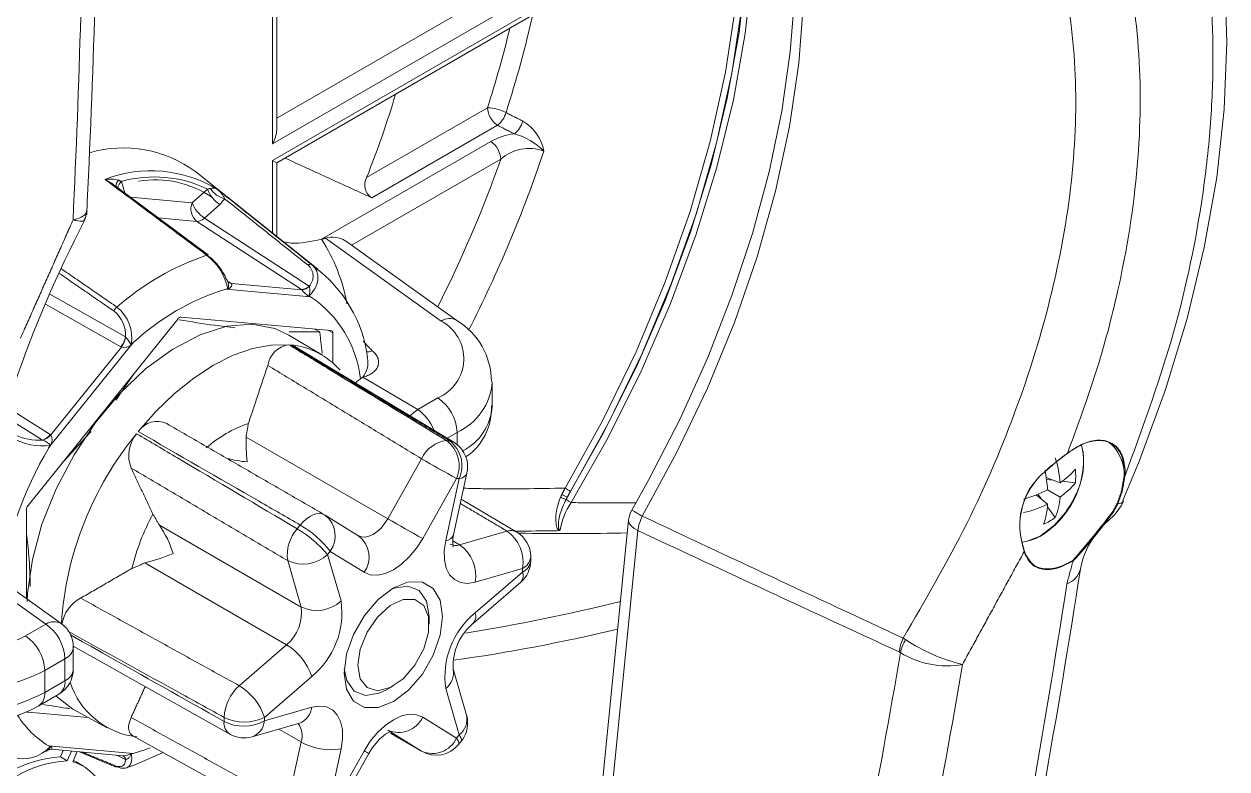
# Model space of a CAD drawing. Extents: x 8 to 113, y 2 to 87.
# Drawn here: x 84.776 to 87.282, y 3.899 to 5.451 of the extents above; entities that cross this region are included whole.
import ezdxf

# ---------------------------------------------------------------- set-up
doc = ezdxf.new("R2010")
doc.units = 0
doc.header["$MEASUREMENT"] = 0
doc.layers.add('OBJECT', color=7, linetype='CONTINUOUS')

msp = doc.modelspace()

# ---------------------------------------------------------------- linework, layer by layer
at = {"layer": 'OBJECT', "linetype": 'Continuous', "lineweight": 15}
for p, q in [((85.844, 5.5675), (85.3019, 5.2545)), ((85.2931, 5.2009), (85.8648, 5.5309)), ((85.8577, 5.4923), (85.2931, 5.1664)), ((85.2931, 5.4726), (85.2931, 5.2009)), ((85.3019, 5.1613), (85.8514, 5.4786)), ((85.3019, 5.2304), (85.3019, 5.4675)), ((85.7411, 5.2762), (85.4893, 5.1309)), ((85.5002, 5.0886), (85.762, 5.2397)), ((85.7479, 5.2058), (85.3956, 5.0024)), ((85.3019, 5.1613), (85.2931, 5.1664)), ((85.2931, 5.1664), (85.2931, 5.0155)), ((85.4581, 4.9899), (85.7688, 5.1693)), ((85.3879, 4.9399), (85.1334, 5.1429)), ((85.3019, 5.0085), (85.3019, 5.1613)), ((84.9788, 5.1229), (84.9852, 5.0988)), ((85.126, 5.0785), (84.997, 5.09)), ((85.126, 5.0785), (85.158, 5.1069)), ((85.1836, 5.0748), (85.1516, 5.0464)), ((85.055, 5.0468), (85.1355, 5.0396)), ((85.3534, 4.8977), (85.1355, 5.0396)), ((85.1516, 5.0464), (85.3695, 4.9045)), ((85.6447, 4.8318), (85.4035, 5.0044)), ((85.677, 4.8332), (85.445, 4.9992)), ((85.3747, 4.9495), (85.3879, 4.9399)), ((85.2019, 4.9139), (85.2065, 4.9108)), ((84.8293, 4.8881), (84.987, 4.7989)), ((85.3724, 4.8826), (85.196, 4.8984)), ((85.2076, 4.9101), (85.3546, 4.8969)), ((84.9771, 4.7783), (84.8203, 4.867)), ((85.4154, 4.8123), (85.1032, 4.8402)), ((85.0961, 4.8361), (84.7838, 4.4477)), ((85.3916, 4.8096), (85.3817, 4.8153)), ((85.419, 4.8073), (85.409, 4.8129)), ((85.3972, 4.7605), (85.3274, 4.8028)), ((85.419, 4.7444), (85.419, 4.8073)), ((85.0032, 4.7871), (84.8268, 4.5677)), ((84.8313, 4.5948), (84.9783, 4.7777)), ((85.4811, 4.7149), (85.5957, 4.6476)), ((85.7509, 4.6532), (85.7509, 4.7048)), ((85.5957, 4.6476), (85.6378, 4.6719)), ((84.7392, 4.6532), (84.8302, 4.5956)), ((84.8141, 4.5839), (84.7329, 4.6353)), ((85.5332, 4.4198), (85.238, 4.5902)), ((85.6777, 4.6), (85.6568, 4.5879)), ((85.6777, 4.6), (85.6777, 4.5746)), ((85.5332, 4.4198), (85.6038, 4.545)), ((85.6704, 4.3864), (85.6984, 4.5153)), ((86.8976, 4.513), (86.8977, 4.5131)), ((85.6767, 4.5041), (85.6061, 4.3789)), ((85.6542, 4.3746), (85.6822, 4.5036)), ((86.9341, 4.4951), (86.9053, 4.5059)), ((86.9198, 4.5005), (86.9059, 4.5021)), ((86.966, 4.495), (86.9386, 4.4983)), ((86.9081, 4.4502), (86.8844, 4.4697)), ((86.8963, 4.4599), (86.888, 4.4711)), ((86.9081, 4.4801), (86.9341, 4.4652)), ((84.7803, 4.4386), (84.7803, 4.2538)), ((85.802, 4.3924), (85.6866, 4.4608)), ((86.9242, 4.4226), (86.9077, 4.4447)), ((85.4026, 4.4276), (85.4016, 4.4283)), ((85.4732, 4.384), (85.4026, 4.4276)), ((86.0353, 4.418), (85.9563, 3.6296)), ((85.3528, 4.2361), (85.0576, 4.4065)), ((85.6831, 4.3658), (85.7817, 4.3943)), ((86.0545, 4.3954), (85.9755, 3.6069)), ((85.6831, 4.3658), (85.6689, 4.3739)), ((86.855, 4.372), (86.8549, 4.3723)), ((85.408, 4.3453), (85.436, 4.2487)), ((85.4841, 4.3085), (85.4135, 4.3521)), ((85.8314, 4.3329), (85.8314, 4.3414)), ((85.3223, 4.1575), (85.0271, 4.3279)), ((85.3528, 4.2361), (85.3248, 4.3327)), ((85.8138, 4.3163), (85.7152, 4.2878)), ((85.7121, 4.2028), (85.8106, 4.2881)), ((85.7152, 4.2237), (85.8138, 4.309)), ((84.7176, 4.2741), (84.8208, 4.2002)), ((84.8532, 4.2016), (84.7494, 4.2758)), ((85.6193, 4.2004), (85.6193, 4.2167)), ((84.8208, 4.2002), (84.7787, 4.1759)), ((84.8782, 4.1068), (84.8782, 4.1528)), ((85.2237, 4.0722), (85.3223, 4.1575)), ((84.8186, 4.104), (84.8607, 4.1283)), ((84.8607, 4.1283), (84.8607, 4.0823)), ((84.8186, 4.104), (84.8186, 4.058)), ((85.375, 4.0914), (85.2764, 4.0061)), ((85.6974, 4.011), (85.6694, 4.1076)), ((85.6698, 4.1061), (85.6694, 4.1076)), ((84.8607, 4.0823), (84.8186, 4.058)), ((85.531, 4.0636), (85.5451, 4.0718)), ((85.6822, 3.9698), (85.6542, 4.0664)), ((84.8061, 4.0305), (84.8482, 4.0548)), ((84.7812, 4.0187), (84.7838, 4.0171)), ((84.7838, 4.0171), (84.9094, 4.0059)), ((84.8774, 4.0234), (84.949, 3.9841)), ((85.2764, 3.9988), (85.375, 4.0273)), ((85.2506, 3.9656), (85.3492, 3.9941)), ((85.3492, 3.9941), (85.3501, 3.9944)), ((85.6061, 4.0066), (85.6767, 3.963)), ((85.0023, 3.9679), (85.3366, 3.7835)), ((85.3528, 3.9549), (85.3063, 3.9817)), ((85.6038, 3.9358), (85.5332, 3.9795)), ((84.8268, 3.9468), (85.0032, 3.931)), ((84.8326, 3.9397), (84.9815, 3.9264)), ((84.8513, 3.9237), (84.8573, 3.9375)), ((84.8655, 3.9155), (84.8743, 3.9359)), ((85.3248, 3.826), (85.3528, 3.9549)), ((85.436, 3.9404), (85.408, 3.8115)), ((85.4135, 3.811), (85.4841, 3.9361)), ((85.6808, 3.9495), (85.6868, 3.957)), ((84.8655, 3.9155), (84.8513, 3.9237)), ((84.8773, 3.9133), (84.8865, 3.9348)), ((84.8852, 3.9126), (84.8785, 3.9161)), ((84.8993, 3.9045), (84.8852, 3.9126)), ((84.891, 3.9344), (84.9656, 3.9034)), ((84.987, 3.9185), (84.9685, 3.9275)), ((84.9814, 3.9263), (84.9821, 3.9259)), ((85.4233, 3.806), (85.4939, 3.9312))]:
    msp.add_line(p, q, dxfattribs=at)
at = {"layer": 'OBJECT', "linetype": 'Continuous', "lineweight": 15, "flags": 128}
for points in [[(86.0602, 6.3036), (86.094, 6.2825), (86.1565, 6.2323), (86.2122, 6.1718), (86.2605, 6.1016), (86.3011, 6.0223), (86.3338, 5.9346), (86.3583, 5.8391), (86.3745, 5.7364), (86.3823, 5.6272), (86.3815, 5.5124), (86.3721, 5.3928), (86.3542, 5.2693), (86.3278, 5.1429), (86.2932, 5.0146), (86.2505, 4.8853), (86.2001, 4.756), (86.1423, 4.6279), (86.0776, 4.5018), (86.0418, 4.4381)], [(86.0636, 6.302), (86.1353, 6.2529), (86.1994, 6.1922), (86.2555, 6.1204), (86.3029, 6.0381), (86.3414, 5.946), (86.3705, 5.8449), (86.3901, 5.7357), (86.3999, 5.6192), (86.3999, 5.4966), (86.3901, 5.3688), (86.3705, 5.237), (86.3414, 5.1022), (86.3029, 4.9657), (86.2555, 4.8286), (86.1994, 4.6921), (86.1353, 4.5574), (86.0636, 4.4255)], [(86.136, 6.2541), (86.1635, 6.2047), (86.2054, 6.1072), (86.2373, 5.9998), (86.2586, 5.8834), (86.2694, 5.7591), (86.2694, 5.628), (86.2586, 5.4913), (86.2373, 5.3502), (86.2054, 5.206), (86.1635, 5.06), (86.1117, 4.9135), (86.0506, 4.7677), (85.9807, 4.6241), (85.9027, 4.4838)], [(86.1713, 6.2195), (86.2069, 6.1427), (86.2408, 6.0426), (86.2652, 5.9341), (86.2799, 5.8179), (86.2848, 5.695), (86.2799, 5.5664), (86.2652, 5.4332), (86.2408, 5.2965), (86.2069, 5.1573), (86.1638, 5.0169), (86.1118, 4.8762), (86.0514, 4.7366), (85.9831, 4.5991), (85.9074, 4.4649)], [(85.914, 4.477), (85.9925, 4.6181), (86.0628, 4.7626), (86.1242, 4.9092), (86.1763, 5.0566), (86.2186, 5.2035), (86.2506, 5.3485), (86.2721, 5.4904), (86.2829, 5.6279), (86.2829, 5.7598), (86.2721, 5.8848), (86.2506, 6.0019), (86.2186, 6.11), (86.1763, 6.2081), (86.1697, 6.2209)], [(85.9157, 4.4537), (85.9924, 4.5891), (86.0616, 4.7278), (86.1227, 4.8687), (86.1754, 5.0107), (86.2191, 5.1525), (86.2534, 5.2931), (86.2782, 5.4311), (86.2931, 5.5656), (86.2981, 5.6955), (86.2931, 5.8195), (86.2782, 5.9368), (86.2534, 6.0463), (86.2191, 6.1472), (86.1998, 6.1911)], [(87.0647, 4.4578), (87.0999, 4.5411), (87.1537, 4.6891), (87.1988, 4.8374), (87.2345, 4.9849), (87.2605, 5.1307), (87.2763, 5.2736), (87.2819, 5.4121), (87.2773, 5.5463), (87.2627, 5.6763), (87.2381, 5.8013), (87.2035, 5.9202), (87.1592, 6.0321), (87.1055, 6.1359), (87.0623, 6.2014)], [(85.1595, 4.9688), (85.0329, 5.0633), (84.9635, 5.115)], [(84.9001, 5.0417), (84.9033, 5.047), (84.906, 5.0628)], [(85.2022, 4.9122), (85.2002, 4.9141), (85.2003, 4.914)], [(85.3274, 4.8028), (85.298, 4.8165), (85.2504, 4.8253), (85.198, 4.8209), (85.1423, 4.8035), (85.0853, 4.7735), (85.0288, 4.7321), (84.9746, 4.6804), (84.9243, 4.6202), (84.8797, 4.5534), (84.8422, 4.4821), (84.8129, 4.4086), (84.7929, 4.3354), (84.7827, 4.2647), (84.7817, 4.2477)], [(85.3271, 4.7825), (85.2903, 4.7819), (85.2514, 4.7745), (85.2112, 4.7605), (85.1703, 4.7399), (85.1295, 4.7132), (85.0893, 4.6809), (85.0504, 4.6435), (85.0136, 4.6015)], [(85.6708, 4.5795), (85.5788, 4.6349), (85.3398, 4.779)], [(85.5802, 4.6341), (85.5879, 4.6416), (85.5957, 4.6476)], [(85.6622, 4.5823), (85.6678, 4.5809), (85.6708, 4.5795)], [(86.8972, 4.5134), (86.8973, 4.5133), (86.8974, 4.5132), (86.8975, 4.5131), (86.8975, 4.5131), (86.8975, 4.5131), (86.8975, 4.5131), (86.8974, 4.5132), (86.8974, 4.5133), (86.8972, 4.5134)], [(86.8973, 4.5135), (86.8974, 4.5134), (86.8975, 4.5133), (86.8976, 4.5132), (86.8976, 4.5132), (86.8976, 4.5132)], [(85.351, 4.4069), (85.3573, 4.4139), (85.364, 4.42), (85.3708, 4.4248), (85.3777, 4.4284), (85.3844, 4.4305), (85.3907, 4.4312), (85.3965, 4.4305), (85.4016, 4.4283)], [(85.4729, 4.3842), (85.4786, 4.382), (85.4861, 4.3816), (85.4942, 4.3834), (85.5027, 4.3873), (85.5111, 4.3931), (85.5193, 4.4007), (85.5267, 4.4098), (85.5332, 4.4198)], [(86.0545, 4.3954), (86.0469, 4.3996), (86.041, 4.4045), (86.0371, 4.4097), (86.0353, 4.4151), (86.0353, 4.418)], [(86.8929, 4.3838), (86.9225, 4.4066), (86.9453, 4.4333)], [(87.0117, 4.3904), (87.0245, 4.4064), (87.0388, 4.4195)], [(85.6692, 4.3619), (85.6695, 4.3615), (85.6686, 4.3668), (85.6691, 4.3786), (85.6704, 4.3864)], [(85.6061, 4.3789), (85.5932, 4.3588), (85.5783, 4.3407), (85.562, 4.3255), (85.5451, 4.3138), (85.5282, 4.306), (85.5119, 4.3024), (85.497, 4.3033), (85.4841, 4.3085)], [(85.7152, 4.2878), (85.6992, 4.2852), (85.6847, 4.287), (85.6722, 4.2931), (85.6623, 4.3033), (85.6553, 4.3172), (85.6515, 4.3342), (85.6512, 4.3536), (85.6542, 4.3746)], [(86.8545, 4.3717), (86.8547, 4.3718), (86.8548, 4.3719), (86.8549, 4.372), (86.8549, 4.3722), (86.8549, 4.3723), (86.8549, 4.3723)], [(86.8546, 4.3713), (86.8547, 4.3715), (86.8549, 4.3716), (86.8549, 4.3717), (86.855, 4.3718), (86.855, 4.372), (86.855, 4.372)], [(86.8555, 4.3715), (86.8633, 4.3724), (86.8929, 4.3838)], [(86.8712, 4.3748), (86.8837, 4.3787), (86.8918, 4.3829)], [(85.4426, 4.0984), (85.4476, 4.1378), (85.4622, 4.1792), (85.4848, 4.2185), (85.5134, 4.2519), (85.5451, 4.2759), (85.5768, 4.2884), (85.6054, 4.2881), (85.6281, 4.275), (85.6426, 4.2504), (85.6476, 4.2167), (85.6426, 4.1772), (85.6281, 4.1358), (85.6054, 4.0965), (85.5768, 4.0632), (85.5451, 4.0391), (85.5134, 4.0266), (85.4848, 4.027), (85.4622, 4.0401), (85.4476, 4.0647), (85.4426, 4.0984)], [(85.5378, 4.2714), (85.5463, 4.2751), (85.5752, 4.2796), (85.5987, 4.2704), (85.614, 4.2486), (85.6193, 4.2167)], [(85.4709, 4.1147), (85.4759, 4.1485), (85.4902, 4.1836), (85.512, 4.2152), (85.5383, 4.239), (85.5654, 4.2517), (85.5898, 4.2518), (85.6082, 4.2391), (85.6181, 4.2154), (85.6181, 4.1839), (85.6082, 4.1488), (85.5898, 4.115), (85.5654, 4.0868), (85.5383, 4.0682), (85.512, 4.0617), (85.4902, 4.0681), (85.4759, 4.0866), (85.4709, 4.1147)], [(84.8779, 4.1547), (84.9359, 4.1221), (85.2046, 3.971)], [(85.531, 4.0636), (85.5156, 4.0563), (85.4868, 4.0518), (85.4633, 4.061), (85.4479, 4.0828), (85.4428, 4.107)], [(84.8414, 4.0509), (84.8422, 4.0501), (84.8774, 4.0234)], [(85.375, 4.0273), (85.391, 4.0299), (85.4055, 4.0281), (85.418, 4.022), (85.4279, 4.0118), (85.4349, 3.9979), (85.4387, 3.9809), (85.439, 3.9615), (85.436, 3.9404)], [(85.4841, 3.9361), (85.497, 3.9563), (85.5119, 3.9744), (85.5282, 3.9896), (85.5451, 4.0013), (85.562, 4.0091), (85.5783, 4.0126), (85.5932, 4.0118), (85.6061, 4.0066)], [(85.4939, 3.9312), (85.5014, 3.9432), (85.5162, 3.9608), (85.5286, 3.9713), (85.5374, 3.9762), (85.5411, 3.9774), (85.5411, 3.9774)], [(85.6767, 3.963), (85.6799, 3.9575), (85.6814, 3.9532), (85.6811, 3.9501), (85.6808, 3.9495)], [(85.6868, 3.957), (85.6871, 3.9575), (85.6872, 3.9604), (85.6856, 3.9645), (85.6822, 3.9698)], [(84.8243, 3.9376), (84.8263, 3.9392), (84.8296, 3.9433), (84.8301, 3.9442), (84.8304, 3.9448), (84.8306, 3.9452), (84.8306, 3.9453), (84.8306, 3.9454), (84.8306, 3.9455), (84.8305, 3.9455), (84.8305, 3.9455), (84.8304, 3.9455), (84.8304, 3.9455), (84.8304, 3.9455)], [(84.8245, 3.9374), (84.825, 3.9379), (84.8311, 3.9397), (84.8335, 3.9394)], [(85.0032, 3.931), (85.027, 3.9385), (85.0384, 3.9428)], [(84.9881, 3.9014), (85.0049, 3.9066), (85.0652, 3.9332)]]:
    msp.add_lwpolyline(points, dxfattribs=at)
at = {"layer": 'OBJECT', "linetype": 'Continuous', "lineweight": 15}
for centre, radius, start, end in [((62.4692, 6.1452), 22.4634, 357.21355, 359.42701), ((62.4141, 6.1028), 22.4885, 357.29763, 359.46102), ((83.5179, 5.991), 2.3752, 342.2295, 347.4482), ((83.4915, 5.9963), 2.3621, 342.25, 346.4201), ((83.6036, 5.8827), 2.0301, 338.2633, 343.4474), ((85.7873, 5.2784), 0.0462, 182.6525, 236.7705), ((85.7394, 5.1909), 0.0853, 61.7789, 88.842), ((85.7307, 5.2799), 0.0509, 307.8345, 344.2649), ((85.7659, 5.2622), 0.0509, 307.8341, 344.2805), ((85.7678, 5.1689), 0.0924, 10.5252, 59.3503), ((85.2431, 5.2318), 0.0588, 328.247, 358.6522), ((85.8152, 5.0846), 0.1386, 97.4911, 119.0311), ((85.7636, 5.0947), 0.1316, 43.7875, 75.2561), ((84.9823, 4.9378), 0.2547, 53.6203, 105.9987), ((85.7226, 5.1671), 0.0462, 2.6526, 56.7698), ((85.8276, 5.102), 0.0894, 69.6906, 131.1669), ((83.2658, 6.0546), 2.655, 333.2937, 340.5199), ((83.2573, 6.0607), 2.7446, 332.9556, 341.412), ((85.0402, 4.8797), 0.2653, 58.5643, 111.2167), ((84.954, 5.0546), 0.0731, 74.9679, 97.667), ((84.882, 5.0071), 0.1351, 52.919, 62.5629), ((84.9827, 5.1133), 0.0154, 129.6315, 185.0437), ((84.9933, 5.1051), 0.023, 129.137, 169.4983), ((85.0468, 4.8741), 0.258, 64.4764, 105.3046), ((85.0491, 4.9159), 0.2101, 55.5414, 99.5948), ((85.5167, 5.1153), 0.0315, 150.4152, 238.319), ((85.2168, 5.1276), 0.0624, 199.3889, 237.7787), ((85.1689, 5.0905), 0.0183, 58.1928, 106.067), ((85.2038, 5.1324), 0.0467, 211.3937, 257.2913), ((85.1479, 5.0669), 0.0498, 23.6259, 51.9015), ((85.1562, 5.0653), 0.033, 156.3924, 231.0816), ((85.1848, 5.0992), 0.0624, 199.3891, 237.7785), ((87.0639, 3.9137), 2.4386, 152.4627, 161.2689), ((85.1349, 5.0634), 0.0238, 271.5372, 314.5393), ((85.0867, 4.8038), 0.3671, 10.019, 32.7397), ((85.4184, 4.9576), 0.0491, 57.3753, 107.6104), ((85.3388, 4.4363), 0.5633, 108.9399, 131.0547), ((85.1574, 4.9655), 0.00391, 58.1413, 112.7201), ((85.0855, 4.8754), 0.1172, 11.6028, 53.063), ((85.0874, 4.873), 0.119, 23.2385, 51.9205), ((85.372, 4.9433), 0.00684, 66.6575, 134.1049), ((85.3479, 4.9253), 0.03, 316.0637, 49.8553), ((85.2156, 4.7212), 0.2775, 7.2032, 53.3348), ((85.2075, 4.9216), 0.0109, 236.3703, 264.9232), ((85.3467, 4.4148), 0.5066, 107.3006, 132.694), ((85.2325, 4.8885), 0.0338, 161.8686, 163.2418), ((85.2091, 4.9224), 0.0124, 235.4495, 263.0258), ((85.3528, 4.9215), 0.0238, 271.5334, 314.5432), ((85.3527, 4.9202), 0.0233, 274.5118, 316.5089), ((85.4073, 4.9364), 0.0659, 216.8187, 233.9357), ((85.4017, 4.8685), 0.0362, 154.7561, 156.0851), ((85.24, 4.685), 0.2379, 6.3942, 56.1808), ((84.9811, 4.8465), 0.0191, 130.3192, 161.721), ((84.9226, 4.8023), 0.0645, 356.9316, 51.1409), ((84.9176, 4.7964), 0.0825, 350.4569, 51.606), ((85.1036, 4.8313), 0.00898, 92.9581, 147.0365), ((85.4146, 4.8079), 0.00447, 351.6245, 78.5764), ((85.6032, 4.7535), 0.0886, 292.9731, 62.1244), ((85.662, 4.8062), 0.0309, 60.8809, 124.0588), ((85.5996, 4.705), 0.1498, 0.2809, 58.8728), ((84.9346, 4.8114), 0.0538, 322.1151, 346.5785), ((84.9328, 4.8097), 0.0556, 324.9029, 348.3868), ((84.9841, 4.8012), 0.0242, 256.0378, 308.4532), ((85.0234, 4.7947), 0.0272, 206.0713, 207.2282), ((85.3345, 4.7311), 0.0519, 98.2395, 170.6384), ((85.3172, 4.6286), 0.1542, 40.8172, 85.0407), ((85.4467, 4.7445), 0.0454, 319.2365, 14.4777), ((85.6257, 4.7142), 0.1255, 294.4621, 355.9919), ((85.5848, 4.5955), 0.093, 2.7523, 55.2264), ((85.5418, 4.5706), 0.094, 21.4723, 54.9878), ((85.6377, 4.6623), 0.1135, 297.2495, 355.4022), ((85.6289, 4.649), 0.1205, 303.6216, 3.3825), ((85.0527, 4.5762), 0.0466, 64.1607, 147.1055), ((85.3355, 4.3573), 0.2773, 109.4698, 130.5248), ((84.8135, 4.6989), 0.127, 240.0289, 277.65), ((84.805, 4.6864), 0.1029, 241.8891, 275.0689), ((84.8022, 4.6171), 0.0353, 289.7371, 322.4704), ((84.8033, 4.6186), 0.0367, 287.8716, 319.5987), ((84.8116, 4.5843), 0.0223, 328.824, 28.3129), ((85.5448, 4.1567), 0.6928, 140.5166, 176.3071), ((85.0642, 4.5518), 0.0706, 139.981, 201.757), ((85.7386, 4.5856), 0.5005, 179.4668, 185.3638), ((85.5522, 4.1444), 0.8398, 149.7374, 170.9562), ((84.8608, 4.6026), 0.0424, 224.1892, 224.8695), ((85.6635, 4.5176), 0.0657, 96.7146, 155.3627), ((85.6431, 4.4055), 0.1778, 83.8621, 85.9177), ((85.6162, 4.5302), 0.0659, 336.6746, 53.0608), ((85.623, 4.5304), 0.065, 335.628, 52.9541), ((85.6398, 4.5281), 0.06, 0, 58.9021), ((86.8354, 4.5379), 0.1478, 333.2666, 13.8564), ((86.977, 4.51), 0.0913, 338.313, 49.3726), ((86.9767, 4.5099), 0.0915, 338.208, 49.2058), ((87.2738, 7.4375), 3.3401, 239.9994, 241.4341), ((86.7954, 4.5441), 0.1878, 300.8967, 4.9833), ((86.6866, 4.475), 0.2484, 4.66, 16.8954), ((85.681, 4.5222), 0.0187, 273.587, 338.3346), ((85.6398, 4.5281), 0.06, 347.7467, 0), ((86.995, 4.4067), 0.1448, 132.4979, 193.9856), ((86.9963, 4.4066), 0.1457, 132.844, 193.4872), ((86.8864, 4.5027), 0.0153, 43.07, 44.5862), ((86.607, 4.4605), 0.3018, 3.7275, 11.5201), ((86.8494, 4.6245), 0.1546, 303.2255, 318.9733), ((86.8267, 4.509), 0.14, 354.2684, 5.7316), ((85.6658, 4.3509), 0.1536, 83.8628, 85.9181), ((86.8554, 4.5813), 0.1403, 304.1246, 322.0448), ((85.9265, 4.5262), 0.0695, 241.752, 251.8154), ((85.9435, 4.5551), 0.0971, 240.6851, 248.1434), ((85.6599, 4.0646), 0.4844, 58.3621, 59.9241), ((86.7702, 4.761), 0.3129, 286.3323, 296.1632), ((86.7941, 4.4753), 0.1404, 337.9546, 355.8717), ((86.7661, 4.5622), 0.2208, 324.2814, 335.724), ((87.0627, 4.4774), 0.00178, 234.693, 283.8347), ((87.0628, 4.4777), 0.00177, 234.2252, 284.1069), ((84.7956, 4.4378), 0.0154, 140.2758, 177.313), ((86.032, 4.373), 0.1415, 145.2714, 170.615), ((86.0745, 4.7267), 0.3159, 237.5149, 239.8114), ((86.085, 4.413), 0.05, 149.9268, 174.2792), ((84.986, 2.5759), 2.1406, 59.7751, 60.449), ((86.8019, 4.6746), 0.2483, 283.1016, 295.3384), ((86.7537, 4.4589), 0.1546, 341.0242, 356.7715), ((86.9746, 4.4967), 0.1, 309.943, 336.8526), ((87.0546, 4.4539), 0.00245, 235.0426, 270.4488), ((87.0555, 4.4645), 0.0131, 266.1338, 325.9527), ((85.4607, 4.2029), 0.4744, 151.448, 166.1407), ((85.3689, 4.3843), 0.0549, 324.1983, 52.1757), ((87.2032, 7.3124), 3.34, 239.9994, 241.4341), ((86.1438, 4.3849), 0.0899, 153.1545, 173.3406), ((155.0947, 151.3412), 162.3253, 244.832637, 245.044495), ((86.8425, 4.5361), 0.1399, 294.2626, 305.732), ((85.7846, 5.3824), 1.5759, 318.2635, 323.0967), ((86.1707, 5.067), 1.0794, 317.0877, 324.1874), ((87.0465, 4.4377), 0.00238, 222.9863, 259.1673), ((84.8689, 4.2786), 0.228, 17.5298, 34.1148), ((85.4063, 4.3444), 0.0823, 138.4428, 188.1513), ((85.9045, 3.9555), 0.7142, 140.799, 141.6124), ((85.2242, 4.1927), 0.2389, 39.6961, 59.7077), ((85.2401, 4.2174), 0.2196, 37.8455, 59.6521), ((85.653, 4.3933), 0.0187, 273.587, 338.3346), ((85.7897, 4.3701), 0.0254, 61.151, 108.4596), ((85.7381, 4.3307), 0.0771, 349.2513, 55.5889), ((85.7714, 4.3408), 0.06, 0.5883, 59.3434), ((85.8905, 4.3976), 0.00239, 268.5408, 321.0366), ((87.1274, 4.2904), 0.1529, 139.1495, 170.6787), ((85.4395, 4.3406), 0.0549, 324.1983, 52.1757), ((85.6749, 4.3891), 0.0247, 241.9687, 289.2626), ((85.6395, 4.3022), 0.0771, 349.2513, 55.5889), ((86.945, 4.3836), 0.091, 186.9177, 203.8521), ((86.8545, 4.3722), 0.000476, 14.6907, 66.1464), ((86.9451, 4.3836), 0.0911, 187.1126, 203.5602), ((84.8864, 4.8556), 0.5462, 284.9333, 291.4707), ((85.3571, 4.4009), 0.0754, 244.6592, 312.5019), ((85.8916, 3.9622), 0.617, 140.7988, 141.6121), ((85.8013, 4.3438), 0.0302, 294.4793, 355.5513), ((86.8592, 4.3524), 0.000668, 306.1367, 57.601), ((85.7714, 4.3335), 0.06, 310.8664, 359.4185), ((85.8032, 4.3352), 0.0283, 292.0888, 355.2471), ((85.4554, 4.3127), 0.3584, 359.4152, 0.5848), ((69.9856, 6.9191), 17.1892, 348.18787, 351.28672), ((86.934, 4.3255), 0.0437, 288.9742, 346.4138), ((85.7955, 4.3011), 0.02, 319.4643, 23.2802), ((69.9354, 6.8839), 17.2103, 348.21783, 351.31149), ((84.9278, 4.189), 0.0741, 117.5871, 171.8641), ((85.2678, 4.2239), 0.0859, 309.3744, 8.2141), ((85.3851, 4.3043), 0.0754, 244.6595, 312.5019), ((85.266, 4.2241), 0.1718, 309.3745, 8.2142), ((84.9538, 8.6295), 4.5095, 279.4607, 283.6526), ((85.8242, 4.0909), 0.1718, 129.3746, 188.214), ((85.6967, 4.2158), 0.0201, 320.396, 23.1338), ((84.8381, 4.1747), 0.0309, 60.8492, 124.061), ((84.7678, 4.1239), 0.093, 2.7523, 55.2264), ((84.8182, 4.1528), 0.06, 0, 54.4096), ((85.7863, 4.1124), 0.117, 129.3734, 182.3618), ((85.1758, 7.6606), 3.5698, 277.9468, 283.5541), ((84.6557, 4.4137), 0.2677, 261.9573, 297.3602), ((84.7257, 4.0996), 0.093, 2.7523, 55.2264), ((86.6874, 4.1325), 0.089, 154.181, 173.6072), ((86.6952, 4.1198), 0.0961, 149.6844, 167.2242), ((86.8159, 4.4731), 0.3665, 236.2483, 256.5786), ((84.8494, 4.155), 0.0289, 292.9535, 355.7258), ((85.2597, 4.0536), 0.1213, 18.1575, 58.9578), ((72.3727, 6.5395), 14.4296, 347.26007, 350.43223), ((86.6982, 4.2975), 0.1839, 238.2925, 280.2336), ((72.4312, 6.5323), 14.5022, 347.29214, 350.41125), ((84.6548, 4.4166), 0.3529, 262.3715, 297.6537), ((84.8182, 4.1068), 0.06, 299.9973, 0), ((84.8486, 4.1095), 0.0297, 293.8863, 354.7929), ((85.6289, 4.0992), 0.0414, 307.5866, 9.5172), ((84.8311, 4.0791), 0.0298, 305.2359, 6.0771), ((85.0294, 4.1304), 0.1659, 197.9414, 263.3458), ((85.2878, 4.0012), 0.0957, 132.0876, 176.9738), ((85.1612, 3.9683), 0.1213, 18.1575, 58.9578), ((84.6334, 4.4115), 0.3991, 265.7257, 297.6494), ((84.789, 4.0548), 0.0298, 305.2745, 6.0735), ((84.6396, 4.3285), 0.3414, 264.0749, 299.199), ((84.9279, 4.1137), 0.1952, 211.8033, 238.7954), ((85.3356, 4.0313), 0.0396, 290.1443, 354.1705), ((85.6573, 4.0024), 0.0411, 307.4129, 12.0786), ((85.6398, 3.9943), 0.06, 0, 16.1652), ((85.221, 3.9947), 0.0289, 173.8952, 235.2805), ((85.6074, 4.002), 0.4151, 179.4155, 180.5845), ((85.2345, 4.0896), 0.0934, 243.14, 296.6486), ((85.2334, 4.0795), 0.0915, 243.3274, 298.034), ((85.237, 4.0028), 0.0396, 290.1437, 354.1711), ((85.6348, 4.0024), 0.3584, 179.4152, 180.5848), ((85.3141, 3.9683), 0.041, 340.9515, 37.7741), ((85.5556, 4.0308), 0.056, 246.3858, 334.4572), ((85.6398, 3.9943), 0.06, 321.6128, 0), ((85.234, 4.0233), 0.06, 240.6477, 286.139), ((85.6262, 3.9871), 0.056, 246.3851, 334.4571), ((85.1986, 4.3529), 0.617, 320.7988, 321.6121), ((84.7718, 3.9994), 0.0796, 254.0697, 317.3635), ((84.815, 3.9477), 0.0138, 268.3959, 312.5734), ((84.8634, 3.9307), 0.0362, 154.5023, 155.8324), ((85.4151, 4.0666), 0.1279, 240.8727, 279.4197), ((85.5185, 3.992), 0.0656, 238.3099, 247.9517), ((85.6343, 3.9875), 0.06, 240.0252, 320.7964), ((84.862, 3.6948), 0.2291, 92.6609, 147.2994), ((84.8768, 3.6839), 0.2319, 92.8051, 148.5993), ((84.8503, 3.8204), 0.0968, 10.3782, 73.7932), ((84.9746, 3.9156), 0.0127, 13.0736, 57.876), ((84.9804, 3.9651), 0.0388, 271.591, 298.9325), ((84.9778, 3.9184), 0.00876, 44.8848, 64.3669), ((84.9745, 3.9156), 0.0131, 12.842, 43.2043), ((85.0324, 3.9202), 0.035, 161.6316, 162.9601), ((84.9673, 3.9076), 0.00454, 248.5279, 289.2103)]:
    msp.add_arc(centre, radius, start, end, dxfattribs=at)
for centre, major_axis, ratio, start_param, end_param in [((85.4815, 4.6657), (0.03, 0.052), 0.579229, 0.903132, 1.135189), ((84.1115, 5.8374), (3.5048, -0.8364), 0.337357, 5.295504, 5.370705), ((86.0751, 5.3148), (10.7377, -5.0406), 0.070939, 4.74376, 4.794457), ((84.7873, 4.0262), (0.005, 0.00866), 0.577356, 3.13471, 3.403314)]:
    msp.add_ellipse(centre, major_axis=major_axis, ratio=ratio, start_param=start_param, end_param=end_param, dxfattribs=at)
for points, knots in [([(87.0695, 4.5099), (87.1041, 4.6043), (87.1743, 4.7953), (87.2252, 5.0354), (87.2482, 5.2274), (87.2547, 5.374), (87.2494, 5.5168), (87.2273, 5.6907), (87.1766, 5.8895), (87.1055, 6.0182), (87.0695, 6.0833)], [0, 0, 0, 0, 0.158308, 0.320393, 0.4075, 0.494607, 0.584228, 0.67385, 0.834938, 1, 1, 1, 1]), ([(86.6073, 4.1713), (86.6533, 4.2504), (86.7454, 4.4088), (86.8512, 4.6583), (86.9267, 4.9098), (86.9671, 5.1568), (86.9694, 5.3893), (86.9354, 5.6013), (86.865, 5.7866), (86.777, 5.9179), (86.6882, 6.0076), (86.6343, 6.0449), (86.6073, 6.0636)], [0, 0, 0, 0, 0.107626, 0.215248, 0.326099, 0.436946, 0.546986, 0.657027, 0.766705, 0.876388, 0.938194, 1, 1, 1, 1]), ([(86.9495, 5.8861), (86.9613, 5.8661), (87.0073, 5.7885), (87.0657, 5.632), (87.104, 5.4057), (87.1016, 5.1572), (87.0653, 4.9272), (87.0117, 4.7254), (86.9702, 4.6126), (86.9495, 4.5562)], [0, 0, 0, 0, 0.062217, 0.241055, 0.419891, 0.59818, 0.776471, 0.888235, 1, 1, 1, 1]), ([(85.1559, 4.9691), (85.1514, 4.9725), (85.1285, 4.9896), (85.0579, 5.0422), (84.9919, 5.0914), (84.9442, 5.127)], [0, 0, 0, 0, 0.06485, 0.324257, 1, 1, 1, 1]), ([(85.1786, 5.1061), (85.1828, 5.1027), (85.204, 5.0858), (85.2694, 5.0336), (85.3305, 4.9848), (85.3747, 4.9495)], [0, 0, 0, 0, 0.064852, 0.324259, 1, 1, 1, 1]), ([(84.8776, 5.0425), (84.8777, 5.0425), (84.8805, 5.0431), (84.8904, 5.0457), (84.9035, 5.0521), (84.9055, 5.0598), (84.9065, 5.0636)], [0, 0, 0, 0, 0.005813, 0.14972, 0.577536, 1, 1, 1, 1]), ([(84.8998, 5.0421), (84.8995, 5.0412), (84.8988, 5.0392), (84.8888, 5.0403), (84.8801, 5.0419), (84.8777, 5.0425), (84.8776, 5.0425)], [0, 0, 0, 0, 0.324968, 0.825071, 0.9932, 1, 1, 1, 1]), ([(85.3168, 4.9966), (85.3219, 4.9957), (85.3458, 4.9916), (85.3735, 4.9976), (85.3954, 5.0024)], [0, 0, 0, 0, 0.212535, 1, 1, 1, 1]), ([(85.3747, 4.9495), (85.3761, 4.9483), (85.3817, 4.9434), (85.3881, 4.9316), (85.3883, 4.913), (85.3803, 4.8964), (85.3722, 4.8871), (85.369, 4.8841), (85.3689, 4.8839)], [0, 0, 0, 0, 0.07621, 0.30172, 0.561177, 0.846481, 0.991698, 1, 1, 1, 1]), ([(85.2001, 4.914), (85.1998, 4.9149), (85.1991, 4.917), (85.1978, 4.9187), (85.197, 4.9196)], [0, 0, 0, 0, 0.446792, 1, 1, 1, 1]), ([(85.2003, 4.899), (85.2003, 4.899), (85.2004, 4.8989), (85.2004, 4.8989), (85.2005, 4.899), (85.2006, 4.899), (85.2006, 4.8991), (85.2008, 4.8995), (85.2013, 4.901), (85.2018, 4.9049), (85.2018, 4.9098), (85.2005, 4.913), (85.2001, 4.914)], [0, 0, 0, 0, 0.008823, 0.015343, 0.019985, 0.024643, 0.030762, 0.045191, 0.104317, 0.339174, 0.803598, 1, 1, 1, 1]), ([(85.196, 4.8984), (85.1964, 4.8985), (85.1978, 4.8987), (85.1992, 4.8988), (85.2003, 4.899)], [0, 0, 0, 0, 0.2207097, 1, 1, 1, 1]), ([(85.2001, 4.8982), (85.199, 4.8983), (85.1976, 4.8983), (85.1963, 4.8984), (85.196, 4.8984)], [0, 0, 0, 0, 0.813965, 1, 1, 1, 1]), ([(85.2076, 4.9101), (85.2079, 4.9096), (85.2088, 4.9084), (85.2084, 4.9059), (85.2065, 4.9027), (85.2039, 4.9001), (85.2017, 4.8986), (85.2008, 4.8983), (85.2004, 4.8982), (85.2002, 4.8982), (85.2001, 4.8982)], [0, 0, 0, 0, 0.12227, 0.317429, 0.550882, 0.808433, 0.924594, 0.96109, 0.979104, 1, 1, 1, 1]), ([(85.3697, 4.9041), (85.37, 4.9033), (85.3709, 4.9012), (85.3713, 4.8968), (85.3709, 4.8915), (85.3699, 4.8873), (85.3688, 4.8848), (85.3686, 4.8841), (85.3686, 4.884), (85.3687, 4.8839), (85.3687, 4.8839), (85.3687, 4.8839), (85.3688, 4.8839), (85.3689, 4.8839), (85.3689, 4.8839)], [0, 0, 0, 0, 0.153506, 0.380159, 0.626294, 0.875657, 0.967794, 0.976808, 0.980962, 0.984132, 0.987396, 0.990545, 0.996552, 1, 1, 1, 1]), ([(85.3724, 4.8826), (85.3722, 4.8827), (85.3709, 4.8829), (85.3696, 4.883), (85.3685, 4.8832)], [0, 0, 0, 0, 0.1860099, 1, 1, 1, 1]), ([(85.3689, 4.8839), (85.3698, 4.8836), (85.371, 4.8832), (85.3722, 4.8827), (85.3724, 4.8826)], [0, 0, 0, 0, 0.779311, 1, 1, 1, 1]), ([(85.2152, 4.8179), (85.2012, 4.8195), (85.165, 4.8234), (85.1239, 4.8304), (85.0988, 4.8346)], [0, 0, 0, 0, 0.388211, 1, 1, 1, 1]), ([(84.9872, 4.7985), (84.988, 4.7976), (84.9897, 4.7954), (84.9926, 4.7917), (84.9955, 4.7875), (84.9974, 4.7845), (84.9982, 4.7828), (84.9986, 4.7825), (84.9987, 4.7825), (84.9987, 4.7825), (84.9988, 4.7825), (84.9988, 4.7826), (84.9989, 4.7826), (84.9989, 4.7827), (84.9989, 4.7827)], [0, 0, 0, 0, 0.153507, 0.380158, 0.626289, 0.875661, 0.967793, 0.976809, 0.980956, 0.984134, 0.9874, 0.990543, 0.996551, 1, 1, 1, 1]), ([(84.9989, 4.7827), (85, 4.7839), (85.0015, 4.7853), (85.0029, 4.7868), (85.0032, 4.7871)], [0, 0, 0, 0, 0.7792903, 1, 1, 1, 1]), ([(85.0032, 4.7871), (85.003, 4.7868), (85.0016, 4.7852), (85.0003, 4.7836), (84.9992, 4.7822)], [0, 0, 0, 0, 0.186035, 1, 1, 1, 1]), ([(85.3271, 4.7825), (85.355, 4.7656), (85.4646, 4.699), (85.5741, 4.6324), (85.6558, 4.5828)], [0, 0, 0, 0, 0.25471, 1, 1, 1, 1]), ([(85.6622, 4.5823), (85.634, 4.5992), (85.5235, 4.6659), (85.4129, 4.7325), (85.3305, 4.7822)], [0, 0, 0, 0, 0.254708, 1, 1, 1, 1]), ([(85.501, 4.77), (85.5037, 4.7675), (85.5092, 4.7624), (85.5135, 4.7538), (85.5148, 4.7451), (85.5128, 4.7367), (85.5081, 4.7292), (85.5008, 4.7229), (85.4918, 4.7179), (85.4847, 4.7159), (85.4811, 4.7149)], [0, 0, 0, 0, 0.134539, 0.269903, 0.400285, 0.530276, 0.653313, 0.775196, 0.888139, 1, 1, 1, 1]), ([(85.4884, 4.7682), (85.4899, 4.7679), (85.4936, 4.7672), (85.4982, 4.7689), (85.501, 4.77)], [0, 0, 0, 0, 0.412698, 1, 1, 1, 1]), ([(85.0101, 4.5972), (85.0385, 4.5804), (85.1501, 4.5143), (85.2616, 4.4482), (85.3447, 4.399)], [0, 0, 0, 0, 0.25471, 1, 1, 1, 1]), ([(85.351, 4.4069), (85.3224, 4.4234), (85.2099, 4.4883), (85.0974, 4.5532), (85.0136, 4.6015)], [0, 0, 0, 0, 0.254708, 1, 1, 1, 1]), ([(84.8304, 4.5731), (84.8304, 4.5731), (84.8305, 4.5731), (84.8305, 4.5732), (84.8306, 4.5733), (84.8306, 4.5734), (84.8306, 4.5735), (84.8305, 4.5738), (84.8298, 4.5745), (84.8276, 4.5763), (84.8235, 4.5792), (84.8187, 4.582), (84.8157, 4.5832), (84.8146, 4.5837)], [0, 0, 0, 0, 0.006249, 0.010876, 0.014164, 0.01747, 0.021798, 0.032029, 0.07394, 0.240392, 0.569577, 0.8389, 1, 1, 1, 1]), ([(84.8268, 4.5677), (84.8271, 4.5681), (84.8283, 4.5699), (84.8294, 4.5717), (84.8304, 4.5731)], [0, 0, 0, 0, 0.220689, 1, 1, 1, 1]), ([(84.8307, 4.5727), (84.8297, 4.5713), (84.8284, 4.5697), (84.8271, 4.568), (84.8268, 4.5677)], [0, 0, 0, 0, 0.8139901, 1, 1, 1, 1]), ([(87.068, 4.5099), (87.0676, 4.5227), (87.0666, 4.5482), (87.05, 4.5735), (87.0243, 4.5852), (86.9914, 4.5814), (86.965, 4.5679), (86.951, 4.5575), (86.9489, 4.5559)], [0, 0, 0, 0, 0.193231, 0.386467, 0.579538, 0.772364, 0.965005, 1, 1, 1, 1]), ([(86.9495, 4.5562), (86.9615, 4.5642), (86.9857, 4.5801), (87.0197, 4.586), (87.0473, 4.5773), (87.0653, 4.5539), (87.0701, 4.5282), (87.0695, 4.5124), (87.0695, 4.5099)], [0, 0, 0, 0, 0.1925553, 0.385109, 0.5777077, 0.7704748, 0.9634866, 1, 1, 1, 1]), ([(85.2402, 4.5388), (85.2401, 4.5388), (85.2259, 4.5392), (85.212, 4.5425), (85.1982, 4.5458)], [0, 0, 0, 0, 0.007203, 1, 1, 1, 1]), ([(86.8973, 4.5135), (86.9103, 4.5247), (86.928, 4.5401), (86.9449, 4.5527), (86.9495, 4.5562)], [0, 0, 0, 0, 0.7299259, 1, 1, 1, 1]), ([(86.9489, 4.5559), (86.9362, 4.5464), (86.9187, 4.5333), (86.9019, 4.5177), (86.8973, 4.5135)], [0, 0, 0, 0, 0.730796, 1, 1, 1, 1]), ([(85.9027, 4.4838), (85.8458, 4.4828), (85.7757, 4.4815), (85.7048, 4.4832), (85.6915, 4.4835)], [0, 0, 0, 0, 0.811736, 1, 1, 1, 1]), ([(85.8937, 4.465), (85.8934, 4.4644), (85.8889, 4.4535), (85.8835, 4.4345), (85.8828, 4.4133), (85.8854, 4.4021), (85.8879, 4.3977), (85.8893, 4.3961), (85.8902, 4.3954), (85.8904, 4.3952)], [0, 0, 0, 0, 0.028978, 0.459946, 0.770708, 0.915815, 0.95693, 0.987072, 1, 1, 1, 1]), ([(85.8924, 4.3961), (85.8923, 4.3961), (85.8921, 4.396), (85.8918, 4.3961), (85.8915, 4.3962), (85.8912, 4.3964), (85.8906, 4.3972), (85.8894, 4.4006), (85.8887, 4.4116), (85.8921, 4.4327), (85.9003, 4.4504), (85.9049, 4.4602)], [0, 0, 0, 0, 0.004492, 0.008319, 0.012158, 0.017111, 0.025973, 0.05493, 0.183032, 0.547243, 1, 1, 1, 1]), ([(86.0503, 4.4532), (86.0181, 4.453), (85.9733, 4.4527), (85.9283, 4.4535), (85.9157, 4.4537)], [0, 0, 0, 0, 0.719358, 1, 1, 1, 1]), ([(84.7803, 4.3886), (84.7823, 4.3732), (84.7872, 4.3357), (84.7879, 4.3002), (84.7884, 4.2792)], [0, 0, 0, 0, 0.41028, 1, 1, 1, 1]), ([(85.8904, 4.3952), (85.889, 4.3952), (85.8585, 4.3946), (85.828, 4.3944), (85.7989, 4.3943)], [0, 0, 0, 0, 0.048048, 1, 1, 1, 1]), ([(86.8618, 4.3468), (86.8668, 4.3382), (86.8769, 4.3211), (86.9046, 4.3132), (86.9339, 4.3183), (86.9532, 4.3292), (86.9606, 4.3333)], [0, 0, 0, 0, 0.276325, 0.552665, 0.828652, 1, 1, 1, 1]), ([(86.9613, 4.3321), (86.9493, 4.3258), (86.9253, 4.3133), (86.8937, 4.3133), (86.8723, 4.3254), (86.8647, 4.34), (86.8618, 4.3456)], [0, 0, 0, 0, 0.275398, 0.55079, 0.826423, 1, 1, 1, 1]), ([(85.1923, 4.0062), (85.1635, 4.0221), (85.0551, 4.0819), (84.9467, 4.1417), (84.867, 4.1857)], [0, 0, 0, 0, 0.265375, 1, 1, 1, 1]), ([(84.8723, 4.178), (84.8948, 4.1653), (85.0014, 4.1053), (85.1081, 4.0452), (85.1923, 3.9978)], [0, 0, 0, 0, 0.210683, 1, 1, 1, 1]), ([(84.8163, 4.033), (84.8321, 4.0303), (84.8511, 4.0269), (84.8678, 4.0251), (84.8705, 4.0247)], [0, 0, 0, 0, 0.837149, 1, 1, 1, 1]), ([(85.0026, 3.9684), (85.0017, 3.9687), (84.9973, 3.9701), (84.9937, 3.9777), (84.9926, 3.9902), (84.9966, 4.0006), (84.9986, 4.0059)], [0, 0, 0, 0, 0.077726, 0.378951, 0.684059, 1, 1, 1, 1]), ([(84.8304, 3.9455), (84.8294, 3.9458), (84.8283, 3.9462), (84.8271, 3.9467), (84.8268, 3.9468)], [0, 0, 0, 0, 0.779282, 1, 1, 1, 1]), ([(84.8268, 3.9468), (84.8271, 3.9467), (84.8284, 3.9466), (84.8297, 3.9464), (84.8307, 3.9463)], [0, 0, 0, 0, 0.1791, 1, 1, 1, 1]), ([(84.8307, 3.9463), (84.8308, 3.9462), (84.831, 3.9462), (84.8313, 3.9461), (84.8316, 3.9459), (84.8319, 3.9455), (84.8322, 3.9451), (84.833, 3.9437), (84.8336, 3.9418), (84.8336, 3.9402), (84.8332, 3.9395), (84.8327, 3.9397), (84.8326, 3.9397)], [0, 0, 0, 0, 0.021888, 0.044592, 0.086058, 0.119178, 0.164424, 0.229138, 0.517745, 0.76904, 0.982797, 1, 1, 1, 1]), ([(84.963, 3.9064), (84.9644, 3.9058), (84.9698, 3.9038), (84.9785, 3.9032), (84.9859, 3.9079), (84.9866, 3.915), (84.987, 3.9185)], [0, 0, 0, 0, 0.0927449, 0.368062, 0.6884056, 1, 1, 1, 1]), ([(84.9989, 3.9304), (84.999, 3.9302), (84.9996, 3.9268), (85.0005, 3.9176), (84.9975, 3.9059), (84.9877, 3.8995), (84.977, 3.9002), (84.9705, 3.9027), (84.9688, 3.9033)], [0, 0, 0, 0, 0.008302, 0.153523, 0.438822, 0.698279, 0.92379, 1, 1, 1, 1]), ([(84.9989, 3.9304), (84.9989, 3.9304), (84.9989, 3.9305), (84.9988, 3.9305), (84.9987, 3.9305), (84.9987, 3.9304), (84.9986, 3.9303), (84.9984, 3.93), (84.9978, 3.9285), (84.9963, 3.9251), (84.9934, 3.9212), (84.99, 3.9188), (84.988, 3.9186), (84.9872, 3.9185)], [0, 0, 0, 0, 0.006253, 0.010875, 0.014162, 0.017461, 0.021804, 0.03203, 0.07395, 0.240402, 0.569569, 0.838898, 1, 1, 1, 1]), ([(85.0032, 3.931), (85.0029, 3.931), (85.0015, 3.9308), (85, 3.9306), (84.9989, 3.9304)], [0, 0, 0, 0, 0.220681, 1, 1, 1, 1]), ([(84.9992, 3.9312), (85.0003, 3.9311), (85.0016, 3.9311), (85.003, 3.931), (85.0032, 3.931)], [0, 0, 0, 0, 0.820947, 1, 1, 1, 1])]:
    msp.add_open_spline(points, degree=3, knots=knots, dxfattribs=at)
for points in [[(85.8149, 5.2484), (85.7797, 5.2661)], [(85.762, 5.2397), (85.7971, 5.222)], [(85.5002, 5.0886), (85.3193, 5.1714)], [(84.9729, 5.1252), (84.9788, 5.1229)], [(85.158, 5.1069), (85.1639, 5.1081)], [(85.1935, 5.0868), (85.1836, 5.0748)], [(85.3672, 4.9482), (85.1935, 5.0868)], [(84.7681, 4.7961), (84.8776, 5.0425)], [(85.3954, 5.0024), (85.4035, 5.0044)], [(84.8534, 4.9406), (84.9688, 4.8611)], [(84.963, 4.8525), (84.849, 4.9311)], [(85.197, 4.9196), (85.1967, 4.9199)], [(85.2065, 4.9108), (85.2076, 4.9101)], [(85.3546, 4.8969), (85.3534, 4.8977)], [(85.3695, 4.9045), (85.3697, 4.9041)], [(84.987, 4.7989), (84.9872, 4.7985)], [(85.3916, 4.8096), (85.3276, 4.8091)], [(85.3968, 4.7648), (85.3916, 4.8096)], [(85.4823, 4.7898), (85.501, 4.77)], [(84.9783, 4.7777), (84.9771, 4.7783)], [(85.3305, 4.7822), (85.3396, 4.7786)], [(85.2833, 4.7395), (85.2431, 4.6187)], [(85.6038, 4.545), (85.2833, 4.7395)], [(85.0044, 4.7221), (84.9671, 4.6673)], [(85.4811, 4.7149), (85.4764, 4.7115)], [(85.073, 4.6181), (85.4016, 4.4283)], [(85.2431, 4.6187), (85.238, 4.5902)], [(84.8302, 4.5956), (84.8313, 4.5948)], [(84.9151, 4.6021), (84.854, 4.535)], [(84.8146, 4.5837), (84.8141, 4.5839)], [(84.9986, 4.5257), (85.044, 4.4296)], [(85.3248, 4.3327), (84.9986, 4.5257)], [(86.8973, 4.5135), (86.8972, 4.5134)], [(87.0618, 4.4763), (87.068, 4.5099)], [(87.0695, 4.5099), (87.0633, 4.476)], [(85.896, 4.4704), (85.8937, 4.465)], [(85.9027, 4.4838), (85.896, 4.4704)], [(85.9049, 4.4602), (85.9074, 4.4649)], [(85.9074, 4.4649), (85.914, 4.477)], [(87.0532, 4.4519), (87.0617, 4.4759)], [(87.0632, 4.4756), (87.0547, 4.4514)], [(87.0618, 4.4763), (87.0617, 4.4759)], [(87.0632, 4.4756), (87.0633, 4.476)], [(85.7817, 4.3943), (85.6846, 4.4518)], [(87.0448, 4.4361), (87.0532, 4.4519)], [(87.0547, 4.4514), (87.0461, 4.4354)], [(85.044, 4.4296), (85.0576, 4.4065)], [(86.8545, 4.3717), (86.8546, 4.3713)], [(86.8596, 4.3519), (86.8546, 4.3713)], [(86.8547, 4.3723), (86.8596, 4.353)], [(86.8596, 4.3519), (86.7309, 4.1166)], [(86.8616, 4.346), (86.8596, 4.3519)], [(86.8616, 4.346), (86.8618, 4.3456)], [(85.0002, 4.3165), (84.8935, 4.2546)], [(85.0271, 4.3279), (85.0002, 4.3165)], [(86.9482, 4.2841), (86.9613, 4.3321)], [(84.8935, 4.2546), (85.2237, 4.0722)], [(86.6073, 4.1713), (86.6123, 4.1683)], [(86.6015, 4.1411), (86.599, 4.1424)], [(85.0279, 4.0703), (84.9986, 4.0059)], [(84.9986, 4.0059), (85.3248, 3.826)], [(85.539, 3.9732), (85.6038, 3.9358)], [(84.8967, 3.9339), (84.963, 3.9064)], [(84.9872, 3.9185), (84.987, 3.9185)]]:
    msp.add_open_spline(points, degree=1, dxfattribs=at)

doc.saveas('drawing.dxf')
